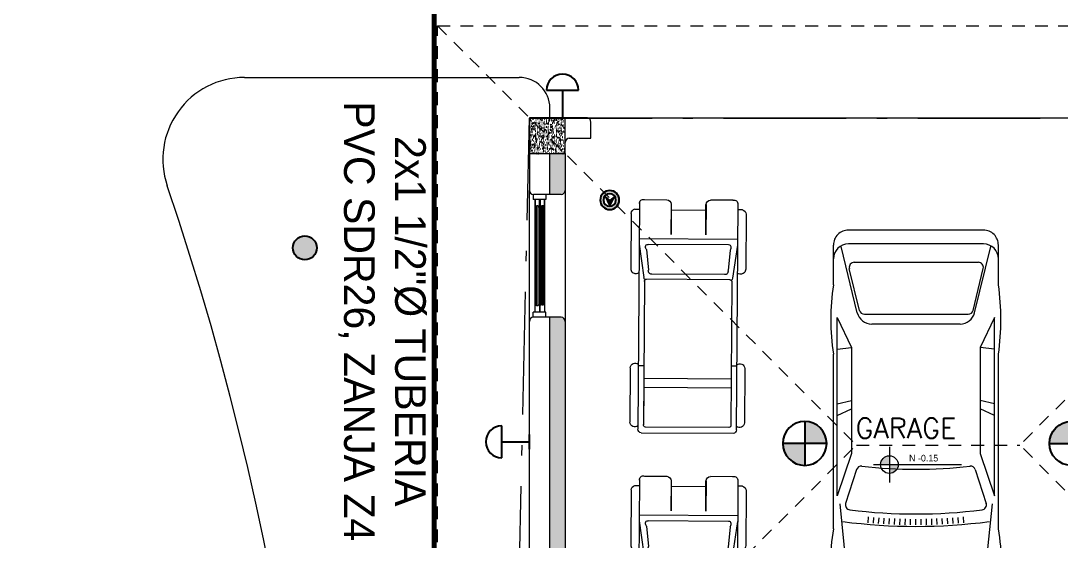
# Model space of a CAD drawing. Header units: metres. Extents: x 14 to 2416, y -346 to 476.
# Drawn here: x 22.97 to 33.16, y -206.48 to -201.39 of the extents above; entities that cross this region are included whole.
import ezdxf

# ---------------------------------------------------------------- set-up
doc = ezdxf.new("R2010")
doc.units = ezdxf.units.M
for name, pattern in [('0', [0]), ('ACAD_ISO10W100', [18, 12, -3, 0, -3]), ('Dash Style-2', [0.694425, 0.48607, -0.208355]), ('HIDDEN2', [0.1875, 0.125, -0.0625])]:
    doc.linetypes.add(name, pattern=pattern)
doc.layers.get('0').update_dxf_attribs({"linetype": '0', "lineweight": 20})
for name, color, linetype, lineweight in [('02_mobiliario', 250, 'Continuous', 5), ('A-ANNO-TEXT', 20, 'Continuous', 13), ('A-DOOR', 35, 'Continuous', 5), ('A-WALL', 250, 'Continuous', 20), ('baños', 251, 'Continuous', 0), ('calle', 254, 'Continuous', 0), ('Columnas', 7, 'Continuous', 18), ('E Tuberia Emp Losa', 22, 'Continuous', 40), ('E Tuberia Emp Piso', 24, 'Dash Style-2', 40), ('MAVA', 1, 'Continuous', 15), ('MOBILIARIOS', 252, 'Continuous', 0), ('piscina', 131, 'Continuous', 0), ('piso', 253, 'Continuous', 0), ('textos', 7, 'Continuous', 0)]:
    doc.layers.add(name, color=color, linetype=linetype, lineweight=lineweight)
doc.layers.add('HATCH', color=8, linetype='Continuous')
doc.layers.add('MAVA Luminarias', color=1, linetype='Continuous')
doc.layers.add('RELLENO SECCION', color=8, linetype='Continuous', lineweight=0, transparency=0.4)
doc.layers.add('SOLAR', color=7, linetype='ACAD_ISO10W100', lineweight=9, true_color=0xff1414)
doc.layers.add('Techos 1', color=7, linetype='HIDDEN2', lineweight=9, true_color=0x42391a)
doc.styles.add('CENTURY GOTHIC', font='GOTHIC.TTF')
doc.styles.add('ESC100-2mm', font='arial.ttf', dxfattribs={"height": 0.15})
doc.styles.get("Standard").update_dxf_attribs({"font": 'arial.ttf', "height": 0.1875})

# ---------------------------------------------------------------- blocks, each defined once
blk = doc.blocks.new('PL BASE 1N NASAS 09')
at = {"layer": 'HATCH'}
h = blk.add_hatch(dxfattribs=at)
h.set_pattern_fill('AR-CONC', color=256, scale=0.00032)
h.paths.add_polyline_path([(-122.431, -35.6), (-122.081, -35.6), (-122.081, -35.25), (-122.431, -35.25)])
at = {"layer": 'RELLENO SECCION', "true_color": 0xc7c8ca}
h = blk.add_hatch(color=9, dxfattribs=at)
h.dxf.hatch_style = 1
h.paths.add_polyline_path([(-122.081, -35.6), (-122.231, -35.6), (-122.231, -36), (-122.121, -36, 0.414214), (-122.081, -35.96)])
h.paths.add_polyline_path([(-122.081, -37.24, 0.414214), (-122.121, -37.2), (-122.231, -37.2), (-122.231, -39.7), (-122.121, -39.7, 0.414214), (-122.081, -39.66)])
h.paths.add_polyline_path([(-122.081, -40.94, 0.414214), (-122.121, -40.9), (-122.231, -40.9), (-122.231, -41.3), (-122.081, -41.3)])
at = {"layer": 'textos', "transparency": 33554534}
h = blk.add_hatch(color=256, dxfattribs=at)
h.dxf.hatch_style = 1
h.paths.add_polyline_path([(-118.908, -38.554, 0.414214), (-118.994, -38.641), (-118.908, -38.641)])
h.paths.add_polyline_path([(-118.821, -38.641), (-118.908, -38.641), (-118.908, -38.727, 0.414214)])
at = {"layer": 'A-DOOR'}
for p, q in [((-122.394, -36), (-122.394, -36.05)), ((-122.27, -36), (-122.27, -36.05)), ((-122.27, -36.05), (-122.394, -36.05)), ((-122.375, -37.15), (-122.375, -36.05)), ((-122.362, -37.088), (-122.362, -36.111)), ((-122.345, -36.111), (-122.362, -36.111)), ((-122.345, -37.088), (-122.345, -36.111)), ((-122.332, -36.05), (-122.332, -37.15)), ((-122.325, -37.15), (-122.325, -36.05)), ((-122.312, -37.08), (-122.312, -36.111)), ((-122.294, -36.111), (-122.312, -36.111)), ((-122.294, -37.08), (-122.294, -36.111)), ((-122.282, -36.05), (-122.282, -37.15)), ((-122.27, -37.15), (-122.394, -37.15)), ((-122.394, -37.2), (-122.394, -37.15)), ((-122.345, -37.088), (-122.362, -37.088)), ((-122.27, -37.2), (-122.27, -37.15))]:
    blk.add_line(p, q, dxfattribs=at)
for points in [[(-122.345, -36.12), (-122.332, -36.12), (-122.332, -36.05), (-122.375, -36.05), (-122.375, -36.12), (-122.362, -36.12)], [(-122.294, -36.12), (-122.282, -36.12), (-122.282, -36.05), (-122.325, -36.05), (-122.325, -36.12), (-122.312, -36.12)], [(-122.345, -37.08), (-122.332, -37.08), (-122.332, -37.15), (-122.375, -37.15), (-122.375, -37.08), (-122.362, -37.08)], [(-122.294, -37.08), (-122.282, -37.08), (-122.282, -37.15), (-122.325, -37.15), (-122.325, -37.08), (-122.312, -37.08)]]:
    blk.add_lwpolyline(points, dxfattribs=at)
at = {"layer": 'A-WALL'}
for p, q in [((-122.081, -35.6), (-122.081, -41.3)), ((-122.431, -37.24), (-122.431, -35.96)), ((-122.121, -36), (-122.391, -36)), ((-122.431, -39.66), (-122.431, -37.24)), ((-122.121, -37.2), (-122.391, -37.2)), ((-122.231, -39.7), (-122.231, -37.2))]:
    blk.add_line(p, q, dxfattribs=at)
blk.add_lwpolyline([(-122.041, -35.45), (-121.831, -35.45), (-121.831, -35.41), (-121.831, -35.29, 0.414214), (-121.871, -35.25), (-122.391, -35.25, 0.414214), (-122.431, -35.29)], format="xyb", dxfattribs=at)
for points in [[(-122.431, -35.29), (-122.431, -35.96)], [(-122.231, -36), (-122.231, -35.6)]]:
    blk.add_lwpolyline(points, dxfattribs=at)
for centre, start, end in [((-122.041, -35.49), 90, 180), ((-122.391, -35.96), 180, 270), ((-122.121, -35.96), 270, 360), ((-122.391, -37.24), 90, 180), ((-122.121, -37.24), 0, 90)]:
    blk.add_arc(centre, 0.04, start, end, dxfattribs=at)
at = {"layer": 'Columnas'}
blk.add_lwpolyline([(-122.431, -35.6), (-122.081, -35.6), (-122.081, -35.25), (-122.431, -35.25)], close=True, dxfattribs=at)
at = {"layer": 'piscina', "const_width": 0.01}
blk.add_lwpolyline([(-122.303, -36.111), (-122.303, -37.088)], dxfattribs=at)
at = {"layer": 'piso'}
blk.add_line((-121.871, -35.25), (-114.991, -35.25), dxfattribs=at)
at = {"layer": 'Techos 1'}
for p, q in [((-123.331, -42.55), (-123.331, -34.35)), ((-123.331, -34.35), (-113.531, -34.35)), ((-123.331, -34.35), (-119.231, -38.45)), ((-113.531, -34.35), (-117.631, -38.45)), ((-123.331, -42.55), (-119.231, -38.45)), ((-119.231, -38.45), (-117.631, -38.45)), ((-113.531, -42.55), (-117.631, -38.45))]:
    blk.add_line(p, q, dxfattribs=at)
at = {"layer": 'textos'}
for p, q in [((-118.908, -38.467), (-118.908, -38.815)), ((-119.062, -38.641), (-118.201, -38.641))]:
    blk.add_line(p, q, dxfattribs=at)
blk.add_circle((-118.908, -38.641), 0.0865, dxfattribs=at)
at = {"layer": 'baños', "linetype": 'Continuous'}
for tag in ['MODELNUMBER', 'TRADENAME', 'PRODUCT', 'MATERIAL']:
    blk.add_attdef(tag, (-121.656, -54.827), '', height=0.0000254, rotation=359.9999, dxfattribs=at)
at = {"layer": 'textos', "insert": (-119.373, -38.381), "char_height": 0.195, "width": 3.40488, "attachment_point": 7}
blk.add_mtext('{\\Fromans|c0; GARAGE}', dxfattribs=at)
at = {"layer": 'textos', "insert": (-118.715, -38.545), "char_height": 0.065, "attachment_point": 1, "style": 'ESC100-2mm'}
blk.add_mtext_dynamic_manual_height_columns('{\\Ftxt|c0;N -0.15}', width=2.21694, gutter_width=0.5, heights=[0], dxfattribs=at)
blk = doc.blocks.new('carro1')
at = {"layer": 'MOBILIARIOS'}
for p, q in [((-0.32, 1.577), (-0.709, 1.577)), ((-0.32, 1.577), (-0.709, 1.577)), ((0, 1.539), (0.294, 1.4)), ((1.742, 1.539), (0, 1.539)), ((1.742, 1.539), (0, 1.539)), ((0, 1.539), (0.294, 1.4)), ((0.309, 1.539), (0.294, 1.4)), ((0.309, 1.539), (0.294, 1.4)), ((2.066, 1.577), (0.359, 1.577)), ((2.066, 1.577), (0.359, 1.577)), ((0.845, 1.539), (0.81, 1.4)), ((0.845, 1.539), (0.81, 1.4)), ((0.959, 1.539), (0.893, 1.4)), ((0.959, 1.539), (0.893, 1.4)), ((1.33, 1.4), (1.742, 1.539)), ((1.33, 1.4), (1.742, 1.539)), ((2.976, 1.577), (2.741, 1.577)), ((2.976, 1.577), (2.741, 1.577)), ((-0.855, 1.431), (-0.855, 0.109)), ((-0.855, 1.431), (-0.855, 0.109)), ((-0.72, 1.431), (-0.72, 0.109)), ((-0.72, 1.431), (-0.72, 0.109)), ((-0.047, 1.344), (-0.695, 1.502)), ((-0.047, 1.344), (-0.695, 1.502)), ((-0.07, 1.329), (-0.48, 1.429)), ((-0.07, 1.329), (-0.48, 1.429)), ((1.487, 1.35), (1.817, 1.457)), ((1.487, 1.35), (1.817, 1.457)), ((1.822, 1.516), (2.983, 1.397)), ((1.822, 1.516), (2.983, 1.397)), ((2.983, 1.431), (2.983, 0.109)), ((2.983, 1.431), (2.983, 0.109)), ((3.123, 1.431), (3.123, 0.109)), ((3.123, 1.431), (3.123, 0.109)), ((-0.541, 0.165), (-0.541, 1.382)), ((-0.541, 0.165), (-0.541, 1.382)), ((0.294, 1.4), (1.33, 1.4)), ((0.294, 1.4), (1.33, 1.4)), ((-0.033, 0.265), (-0.033, 1.282)), ((-0.033, 0.265), (-0.033, 1.282)), ((2.007, 1.239), (1.95, 1.234)), ((2.007, 1.239), (1.95, 1.234)), ((0.065, 1.202), (0.065, 0.337)), ((0.065, 1.202), (0.065, 0.337)), ((2.011, 1.187), (1.954, 1.182)), ((2.011, 1.187), (1.954, 1.182)), ((2.015, 1.135), (1.958, 1.131)), ((2.015, 1.135), (1.958, 1.131)), ((2.018, 1.083), (1.961, 1.079)), ((2.018, 1.083), (1.961, 1.079)), ((2.021, 1.03), (1.964, 1.028)), ((2.021, 1.03), (1.964, 1.028)), ((2.023, 0.978), (1.966, 0.976)), ((2.023, 0.978), (1.966, 0.976)), ((2.025, 0.926), (1.968, 0.925)), ((2.025, 0.926), (1.968, 0.925)), ((2.026, 0.874), (1.969, 0.873)), ((2.026, 0.874), (1.969, 0.873)), ((2.027, 0.822), (1.97, 0.821)), ((2.027, 0.822), (1.97, 0.821)), ((2.027, 0.77), (1.97, 0.77)), ((2.027, 0.77), (1.97, 0.77)), ((2.027, 0.718), (1.97, 0.718)), ((2.027, 0.718), (1.97, 0.718)), ((2.025, 0.613), (1.968, 0.615)), ((2.025, 0.613), (1.968, 0.615)), ((2.026, 0.665), (1.969, 0.667)), ((2.026, 0.665), (1.969, 0.667)), ((2.021, 0.509), (1.964, 0.512)), ((2.021, 0.509), (1.964, 0.512)), ((2.023, 0.561), (1.966, 0.563)), ((2.023, 0.561), (1.966, 0.563)), ((2.015, 0.405), (1.958, 0.409)), ((2.015, 0.405), (1.958, 0.409)), ((2.018, 0.457), (1.961, 0.46)), ((2.018, 0.457), (1.961, 0.46)), ((2.007, 0.301), (1.95, 0.306)), ((2.007, 0.301), (1.95, 0.306)), ((2.011, 0.353), (1.954, 0.357)), ((2.011, 0.353), (1.954, 0.357)), ((-0.07, 0.218), (-0.48, 0.118)), ((-0.07, 0.218), (-0.48, 0.118)), ((-0.047, 0.195), (-0.695, 0.038)), ((-0.047, 0.195), (-0.695, 0.038)), ((0, 0), (0.294, 0.139)), ((0, 0), (0.294, 0.139)), ((0.309, 0), (0.294, 0.139)), ((0.294, 0.139), (1.33, 0.139)), ((0.309, 0), (0.294, 0.139)), ((0.294, 0.139), (1.33, 0.139)), ((0.845, 0), (0.81, 0.139)), ((0.845, 0), (0.81, 0.139)), ((0.959, 0), (0.893, 0.139)), ((0.959, 0), (0.893, 0.139)), ((1.33, 0.139), (1.742, 0)), ((1.33, 0.139), (1.742, 0)), ((1.487, 0.189), (1.817, 0.082)), ((1.487, 0.189), (1.817, 0.082)), ((1.822, 0.024), (2.983, 0.143)), ((1.822, 0.024), (2.983, 0.143)), ((1.742, 0), (0, 0)), ((1.742, 0), (0, 0)), ((-0.32, -0.038), (-0.709, -0.038)), ((-0.32, -0.038), (-0.709, -0.038)), ((2.066, -0.038), (0.359, -0.038)), ((2.066, -0.038), (0.359, -0.038)), ((2.976, -0.038), (2.741, -0.038)), ((2.976, -0.038), (2.741, -0.038))]:
    blk.add_line(p, q, dxfattribs=at)
for centre, radius, start, end in [((-0.709, 1.431), 0.146, 89.9174, 180.0824), ((-0.709, 1.431), 0.146, 89.9174, 180.0824), ((-0.574, 1.431), 0.146, 90.0172, 179.9829), ((-0.574, 1.431), 0.146, 90.0172, 179.9829), ((0.02, -0.727), 2.329, 81.6216, 98.3784), ((0.02, -0.727), 2.329, 81.6216, 98.3784), ((2.403, -0.29), 1.897, 79.7616, 100.2384), ((2.403, -0.29), 1.897, 79.7616, 100.2384), ((2.836, 1.431), 0.146, 0.0171, 89.9829), ((2.836, 1.431), 0.146, 0.0171, 89.9829), ((2.976, 1.431), 0.146, 0.0171, 89.9829), ((2.976, 1.431), 0.146, 0.0171, 89.9829), ((-0.492, 1.381), 0.0488, 76.3661, 179.9108), ((-0.492, 1.381), 0.0488, 76.3661, 179.9108), ((1.832, 1.411), 0.0487, 6.8356, 108.1699), ((1.832, 1.411), 0.0487, 6.8356, 108.1699), ((-3.35, 0.77), 5.392, 352.3671, 7.6329), ((-3.35, 0.77), 5.392, 352.3671, 7.6329), ((-0.082, 1.282), 0.0488, 359.911, 76.2607), ((-0.082, 1.282), 0.0488, 359.911, 76.2607), ((-0.082, 1.202), 0.146, 0.0444, 76.3177), ((-0.082, 1.202), 0.146, 0.0444, 76.3177), ((1.502, 1.304), 0.049, 108.1055, 185.9744), ((1.502, 1.304), 0.049, 108.1055, 185.9744), ((-3.411, 0.77), 5.331, 353.0262, 6.9738), ((-3.411, 0.77), 5.331, 353.0262, 6.9738), ((-3.379, 0.77), 4.862, 353.7528, 6.2472), ((-3.379, 0.77), 4.862, 353.7528, 6.2472), ((-0.082, 0.338), 0.146, 283.6822, 359.9556), ((-0.082, 0.338), 0.146, 283.6822, 359.9556), ((-0.082, 0.265), 0.0488, 283.7393, 0.0891), ((-0.082, 0.265), 0.0488, 283.7393, 0.0891), ((1.502, 0.236), 0.049, 174.0256, 251.8945), ((1.502, 0.236), 0.049, 174.0256, 251.8945), ((-0.709, 0.109), 0.146, 179.9176, 270.0825), ((-0.709, 0.109), 0.146, 179.9176, 270.0825), ((-0.574, 0.109), 0.146, 180.0171, 269.9828), ((-0.574, 0.109), 0.146, 180.0171, 269.9828), ((-0.492, 0.166), 0.0488, 180.0891, 283.6339), ((-0.492, 0.166), 0.0488, 180.0891, 283.6339), ((1.832, 0.128), 0.0487, 251.8301, 353.1644), ((1.832, 0.128), 0.0487, 251.8301, 353.1644), ((2.836, 0.109), 0.146, 270.0171, 359.9829), ((2.836, 0.109), 0.146, 270.0171, 359.9829), ((2.976, 0.109), 0.146, 270.0171, 359.9829), ((2.976, 0.109), 0.146, 270.0171, 359.9829), ((0.02, 2.266), 2.329, 261.6216, 278.3784), ((0.02, 2.266), 2.329, 261.6216, 278.3784), ((2.403, 1.83), 1.897, 259.7616, 280.2384), ((2.403, 1.83), 1.897, 259.7616, 280.2384)]:
    blk.add_arc(centre, radius, start, end, dxfattribs=at)
blk = doc.blocks.new('carritogolf')
at = {"layer": 'MOBILIARIOS', "linetype": 'Continuous'}
for p, q in [((-0.046, -0.434), (-0.061, 1.777)), ((0.871, 1.822), (-0.03, 1.816)), ((0.003, 0.33), (-0.007, 1.737)), ((-0.004, 1.37), (-0.007, 1.737)), ((0.829, 1.763), (0.013, 1.758)), ((0.858, 0.336), (0.848, 1.743)), ((0.918, -0.427), (0.902, 1.784)), ((-0.136, 1.177), (-0.14, 1.71)), ((0.986, 1.185), (0.982, 1.718)), ((0.851, 1.376), (-0.004, 1.37)), ((0.851, 1.289), (-0.003, 1.283)), ((-0.057, 1.155), (-0.003, 1.155)), ((0.907, 1.161), (0.852, 1.161)), ((0.839, 0.318), (0.001, 0.312)), ((-0.127, -0.33), (-0.131, 0.206)), ((-0.049, -0.029), (-0.002, 0.297)), ((0.024, 0.023), (0.042, 0.223)), ((0.792, 0.267), (0.07, 0.262)), ((0.842, 0.029), (0.821, 0.228)), ((0.915, -0.022), (0.864, 0.303)), ((0.998, -0.322), (0.994, 0.214)), ((0.915, -0.077), (-0.048, -0.084)), ((0.827, -0.023), (0.039, -0.028)), ((-0.092, -0.374), (-0.046, -0.374)), ((0.604, -0.36), (0.265, -0.363)), ((0.963, -0.367), (0.917, -0.367)), ((0.003, -0.466), (0.222, -0.465)), ((0.87, -0.46), (0.65, -0.462))]:
    blk.add_line(p, q, dxfattribs=at)
for points in [[(0.263, -0.126), (0.265, -0.126), (0.267, -0.421), (0.265, -0.421)], [(0.604, -0.123), (0.602, -0.123), (0.604, -0.418), (0.607, -0.418)]]:
    blk.add_lwpolyline(points, close=True, dxfattribs=at)
for centre, radius, start, end in [((-0.09, 1.706), 0.0499, 54.1309, 175.531), ((-0.018, 1.774), 0.043, 106.0127, 176.0096), ((0.017, 1.735), 0.0235, 99.8611, 186.9371), ((0.825, 1.74), 0.0235, 353.8601, 80.9361), ((0.86, 1.78), 0.043, 4.7876, 74.7846), ((0.932, 1.713), 0.0499, 5.2663, 126.6663), ((-0.087, 1.182), 0.0499, 185.2663, 306.6663), ((0.936, 1.189), 0.0499, 234.1309, 355.531), ((0.017, 0.301), 0.0192, 114.7535, 190.8884), ((0.023, 0.332), 0.0196, 175.362, 272.1148), ((0.839, 0.337), 0.0196, 268.6824, 5.4352), ((0.845, 0.306), 0.0192, 349.9088, 66.0437), ((0.072, 0.231), 0.0313, 86.5993, 194.6322), ((0.79, 0.236), 0.0313, 346.165, 94.1979), ((-0.076, -0.326), 0.0513, 185.1681, 251.744), ((0.947, -0.319), 0.0513, 289.0533, 355.6292), ((-0.009, -0.43), 0.0375, 175.2556, 287.6939), ((0.217, -0.417), 0.0479, 276.1421, 355.6637), ((0.654, -0.414), 0.0479, 185.1335, 264.6552), ((0.88, -0.424), 0.0375, 253.1033, 5.5416)]:
    blk.add_arc(centre, radius, start, end, dxfattribs=at)
for points in [[(-0.131, 0.206), (-0.129, 0.22), (-0.125, 0.242), (-0.091, 0.255), (-0.079, 0.26), (-0.053, 0.248), (-0.051, 0.247)], [(0.994, 0.214), (0.991, 0.228), (0.987, 0.25), (0.954, 0.262), (0.941, 0.268), (0.915, 0.255), (0.913, 0.253)]]:
    blk.add_open_spline(points, degree=3, knots=[0, 0, 0, 0, 0.0431757, 0.0672409, 0.1048601, 0.1145034, 0.1145034, 0.1145034, 0.1145034], dxfattribs=at)
for points in [[(0.024, 0.023), (0.017, 0.011), (0.021, -0.024), (0.039, -0.028)], [(0.842, 0.029), (0.848, 0.017), (0.845, -0.019), (0.827, -0.023)]]:
    blk.add_spline(points, degree=3, dxfattribs=at)
blk = doc.blocks.new('PL MUEBLES 1N NASAS 09')
at = {"layer": '02_mobiliario', "xscale": -1, "rotation": 180}
for p in [(40.954, 51.687), (40.954, 48.984)]:
    blk.add_blockref('carritogolf', p, dxfattribs=at)
at = {"layer": '02_mobiliario', "rotation": 270}
blk.add_blockref('carro1', (42.844, 51), dxfattribs=at)
at = {"layer": 'baños'}
blk.add_blockref('PL BASE 1N NASAS 09', (162.262, 88.203), dxfattribs=at)
blk = doc.blocks.new('A$Cbef68299')
blk.add_blockref('PL MUEBLES 1N NASAS 09', (-30.766, -32.053))
blk = doc.blocks.new('A$Cc5be7df0')
at = {"layer": 'calle'}
for p, q in [((10.426, 38.631), (13.114, 38.632)), ((13.414, 38.232), (13.414, 38.332))]:
    blk.add_line(p, q, dxfattribs=at)
for centre, radius, start, end in [((10.426, 37.831), 0.8, 90.0092, 198.7971), ((13.114, 38.332), 0.3, 0.0092, 90.0092), ((-17.761, 28.237), 28.975, 333.7979, 18.7971)]:
    blk.add_arc(centre, radius, start, end, dxfattribs=at)
at = {"layer": 'SOLAR', "ltscale": 0.1}
blk.add_lwpolyline([(50.649, 18.241), (12.77, 18.241), (13.214, 38.232), (50.985, 38.238)], close=True, dxfattribs=at)
at = {"layer": 'A-ANNO-TEXT'}
blk.add_blockref('A$Cbef68299', (4.149, 17.337), dxfattribs=at)
blk = doc.blocks.new('SCONCE 1')
at = {"layer": 'MAVA Luminarias', "color": 5, "linetype": 'Continuous'}
for p, q in [((-1.374, 0.679), (-1.374, 1.191)), ((-0.931, 0.816), (-0.931, 1.054)), ((-1.374, 0.935), (-0.931, 0.935))]:
    blk.add_line(p, q, dxfattribs=at)
blk.add_arc((-1.374, 0.935), 0.256, 90, 270, dxfattribs=at)
blk = doc.blocks.new('lum decorativa')
at = {"layer": 'MAVA Luminarias', "ltscale": 0.3, "transparency": 33554687}
h = blk.add_hatch(color=82, dxfattribs=at)
h.paths.add_polyline_path([(513802.9376, 2035251.3382, 0.414214), (513802.8639, 2035251.2646), (513802.9376, 2035251.2646)])
h.paths.add_polyline_path([(513802.9376, 2035251.1909, 0.414214), (513803.0112, 2035251.2646), (513802.9376, 2035251.2646)])
at = {"layer": 'MAVA Luminarias', "color": 82, "ltscale": 0.3, "transparency": 33554687}
for p, q in [((513802.9376, 2035251.3382), (513802.9376, 2035251.1909)), ((513802.8639, 2035251.2646), (513803.0112, 2035251.2646))]:
    blk.add_line(p, q, dxfattribs=at)
blk.add_circle((513802.9376, 2035251.2646), 0.0737, dxfattribs=at)
blk = doc.blocks.new('dl ip')
at = {"layer": 'MAVA', "transparency": 33554687}
h = blk.add_hatch(color=40, dxfattribs=at)
h.dxf.hatch_style = 1
h.paths.add_polyline_path([(94.757, -111.209), (94.711, -111.248), (94.662, -111.211), (94.711, -111.309)])
at = {"layer": 'MAVA Luminarias', "linetype": 'Continuous'}
h = blk.add_hatch(color=40, dxfattribs=at)
h.paths.add_polyline_path([(94.618, -111.248, 1), (94.804, -111.248, 1)])
h.paths.add_polyline_path([(94.772, -111.248, -1), (94.65, -111.248, -1)], flags=16)
at = {"layer": 'MAVA', "color": 40}
for p, q in [((94.711, -111.248), (94.662, -111.211)), ((94.662, -111.211), (94.711, -111.309)), ((94.711, -111.309), (94.757, -111.209)), ((94.757, -111.209), (94.711, -111.248))]:
    blk.add_line(p, q, dxfattribs=at)
at = {"layer": 'MAVA Luminarias', "color": 40, "linetype": 'Continuous'}
for radius in [0.093, 0.061]:
    blk.add_circle((94.711, -111.248), radius, dxfattribs=at)
blk = doc.blocks.new('A$Cd6acdfdc')
at = {"layer": 'MAVA Luminarias', "transparency": 33554687}
blk.add_hatch(color=2, dxfattribs=at).paths.add_polyline_path([(0, 0.079, 1), (0.158, 0.079, 1)])
at = {"layer": 'MAVA Luminarias', "color": 2, "transparency": 33554687}
blk.add_circle((0.079, 0.079), 0.079, dxfattribs=at)

msp = doc.modelspace()

# ---------------------------------------------------------------- linework, layer by layer
at = {"layer": 'E Tuberia Emp Piso', "color": 1, "const_width": 0.05}
msp.add_lwpolyline([(27.019, -198.052), (27.019, -208.132)], dxfattribs=at)

# ---------------------------------------------------------------- block references
at = {"layer": 'A-ANNO-TEXT'}
msp.add_blockref('A$Cc5be7df0', (14.738, -240.577), dxfattribs=at)
at = {"layer": 'MAVA Luminarias', "color": 251, "xscale": 0.6101999921123585, "yscale": 0.6101999921123585, "zscale": 0.6101999921123585, "rotation": 270}
msp.add_blockref('SCONCE 1', (27.705, -202.908), dxfattribs=at)
at = {"layer": 'MAVA Luminarias', "xscale": -1}
msp.add_blockref('dl ip', (123.449, -91.896), dxfattribs=at)
at = {"layer": 'MAVA Luminarias', "xscale": 1.483214008569871, "yscale": 1.483214008569871, "zscale": 1.483214008569871}
msp.add_blockref('A$Cd6acdfdc', (25.637, -203.729), dxfattribs=at)
at = {"layer": 'MAVA Luminarias', "color": 251, "xscale": 0.6101999921123585, "yscale": 0.6101999921123585, "zscale": 0.6101999921123585}
msp.add_blockref('SCONCE 1', (28.52, -206.079), dxfattribs=at)
at = {"layer": 'MAVA Luminarias', "color": 82, "yscale": 2.91286913078865, "zscale": 2.91286913078865}
for p, xscale in [((1496671.363, -5928626.106), -2.91286913078865), ((-1496607.46, -5928626.106), 2.91286913078865)]:
    msp.add_blockref('lum decorativa', p, dxfattribs=dict(at, xscale=xscale))

# ---------------------------------------------------------------- texts
at = {"layer": 'E Tuberia Emp Losa', "insert": (26.51, -204.329), "char_height": 0.3, "width": 4.4973, "attachment_point": 5, "rotation": 270, "style": 'CENTURY GOTHIC'}
msp.add_mtext('2x1 1/2"%%C TUBERIA PVC SDR26, ZANJA Z4 ', dxfattribs=at)

doc.saveas('drawing.dxf')
